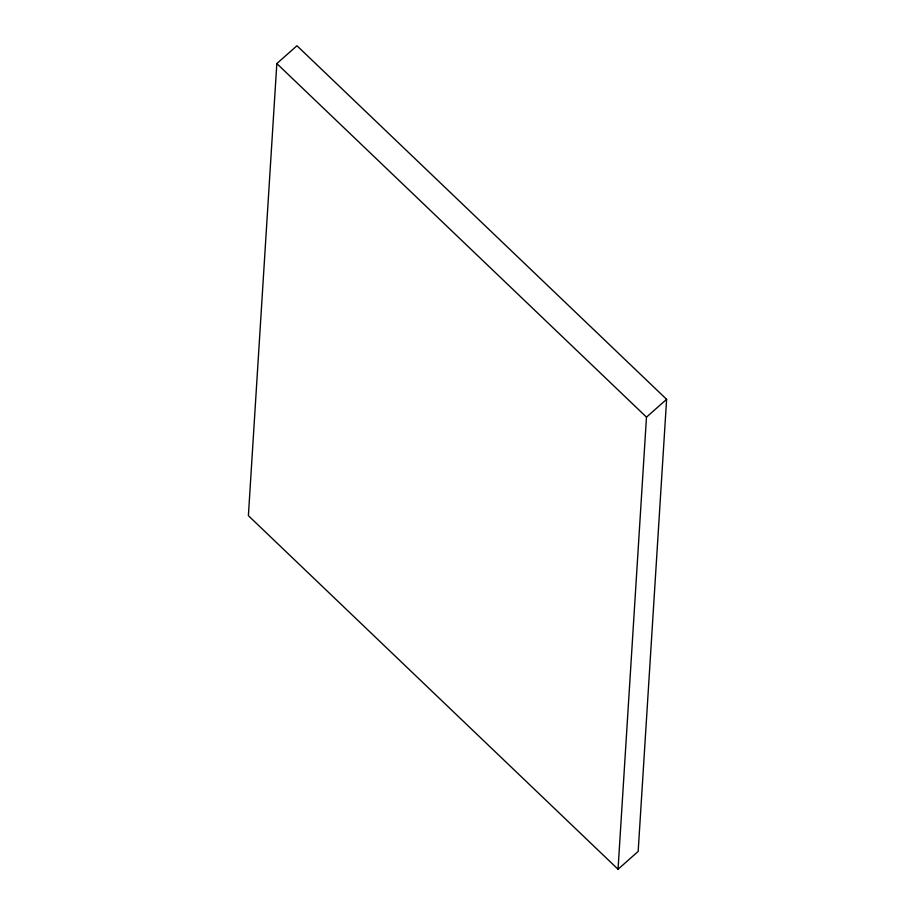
<?xml version="1.0" encoding="UTF-8"?>
<svg xmlns="http://www.w3.org/2000/svg" width="915" height="915" viewBox="0 0 915 915"><rect width="100%" height="100%" fill="white"/><g stroke="black" fill="none" stroke-linecap="round" stroke-linejoin="round"><path stroke-width="1.37" d="M276.833 63.57L248.388 515.671L618.037 869.25L638.167 851.43L666.612 399.329L296.963 45.75L276.833 63.57L646.482 417.137L618.037 869.25M646.482 417.137L666.612 399.329"/></g></svg>
